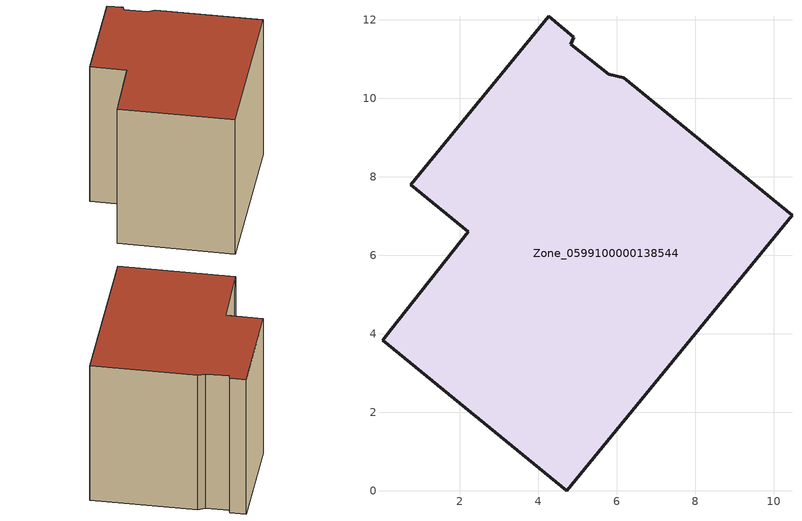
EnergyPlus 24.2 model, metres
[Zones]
Zone_0599100000138544
 floor ground (C_G): 4.26,12.09 4.91,11.56 4.82,11.38 5.8,10.61 6.17,10.52 10.46,7.02 4.72,0 0.03,3.83 0.25,4.12 2.22,6.6 0.75,7.8 z0
 wall outside (C_F): 6.17,10.52 5.8,10.61 4.82,11.38 4.91,11.56 4.26,12.09 0.75,7.8 2.22,6.6 0.25,4.12 0.03,3.83 4.72,0 10.46,7.02 6.17,10.52 z0:8.23
 roof outside (C_R): 4.91,11.56 4.26,12.09 0.75,7.8 2.22,6.6 0.25,4.12 0.03,3.83 4.72,0 10.46,7.02 6.17,10.52 5.8,10.61 4.82,11.38 z8.23
[BUILDING]
Pand.0599100000138544: North Axis=0; Terrain=City; Loads Convergence Tolerance Value=0.04; Temperature Convergence Tolerance Value=0.4; Solar Distribution=FullExterior; Maximum Number of Warmup Days=25; Minimum Number of Warmup Days=1
[Site:Location]
Rotterdam.The.Hague.AP_ZH_NLD Design_Conditions: Latitude=51.96; Longitude=4.45; Time Zone=1; Elevation=-4.5
[SITE:GROUNDTEMPERATURE:BUILDINGSURFACE]
18, 18, 18, 18, 18, 18, 18, 18, 18, 18, 18, 18
[MATERIAL] Thermal Absorptance=0.9; Solar Absorptance=0.7; Visible Absorptance=0.7
Name | Roughness | Thickness | Conductivity | Density | Specific Heat
G.TC.1946-1964 | MediumSmooth | 0.15 | 1 | 540 | 1210
F.TC.1946-1964 | Rough | 0.3 | 0.857143 | 1920 | 840
R.TC.1946-1964 | MediumRough | 0.2 | 0.235294 | 1500 | 1000
[CONSTRUCTION]
C_G: G.TC.1946-1964
C_F: F.TC.1946-1964
C_R: R.TC.1946-1964
[ZONE]
Zone_0599100000138544: Type=1; Multiplier=1; Ceiling Height=Autocalculate; Volume=Autocalculate; Floor Area=autocalculate; Part of Total Floor Area=Yes
[ZONEINFILTRATION:DESIGNFLOWRATE]
Infil_Zone_0599100000138544: Zone or ZoneList or Space or SpaceList=Zone_0599100000138544; Schedule=AlwaysOn; Design Flow Rate Calculation Method=Flow/Area; Flow Rate per Floor Area=0.003; Constant Term Coefficient=1; Temperature Term Coefficient=0; Velocity Term Coefficient=0; Velocity Squared Term Coefficient=0
[HVACTEMPLATE:ZONE:IDEALLOADSAIRSYSTEM]
Zone_0599100000138544: Maximum Heating Supply Air Temperature=50; Minimum Cooling Supply Air Temperature=13; Maximum Heating Supply Air Humidity Ratio=0.0156; Minimum Cooling Supply Air Humidity Ratio=0.0077; Heating Limit=NoLimit; Cooling Limit=NoLimit; Dehumidification Control Type=ConstantSensibleHeatRatio; Cooling Sensible Heat Ratio=0.7; Dehumidification Setpoint=60; Humidification Control Type=None; Humidification Setpoint=30; Outdoor Air Method=None; Outdoor Air Flow Rate per Person=0.00944; Outdoor Air Flow Rate per Zone Floor Area=0; Outdoor Air Flow Rate per Zone=0; Demand Controlled Ventilation Type=None; Outdoor Air Economizer Type=NoEconomizer; Heat Recovery Type=None; Sensible Heat Recovery Effectiveness=0.7; Latent Heat Recovery Effectiveness=0.65
[ZONECONTROL:THERMOSTAT]
ThermostatControl_Zone_0599100000138544: Zone or ZoneList=Zone_0599100000138544; Control Type Schedule=DualSetpointControlType; Control 1=Thermostat_Zone_0599100000138544; Temperature Difference Between Cutout And Setpoint=0
[THERMOSTATSETPOINT:DUALSETPOINT]
Thermostat_Zone_0599100000138544: Heating Setpoint Temperature Schedule=HeatingSetpoint_Zone_0599100000138544; Cooling Setpoint Temperature Schedule=CoolingSetpoint_Zone_0599100000138544
[SCHEDULE:COMPACT]
HeatingSetpoint_Zone_0599100000138544: Through: 12/31, For: AllDays, Until: 24:00, 21
CoolingSetpoint_Zone_0599100000138544: Through: 12/31, For: AllDays, Until: 24:00, 24
DualSetpointControlType: Through: 12/31, For: AllDays, Until: 24:00, 4
AlwaysOn: Through: 12/31, For: AllDays, Until: 24:00, 1
